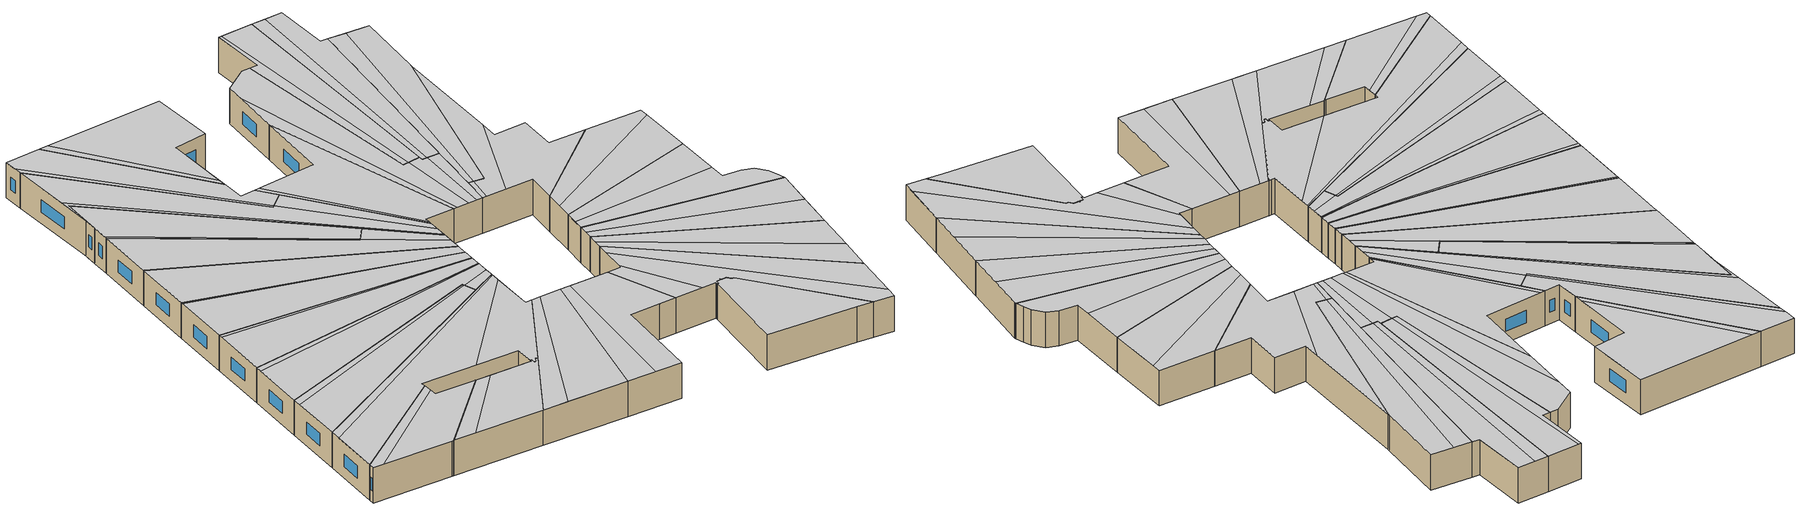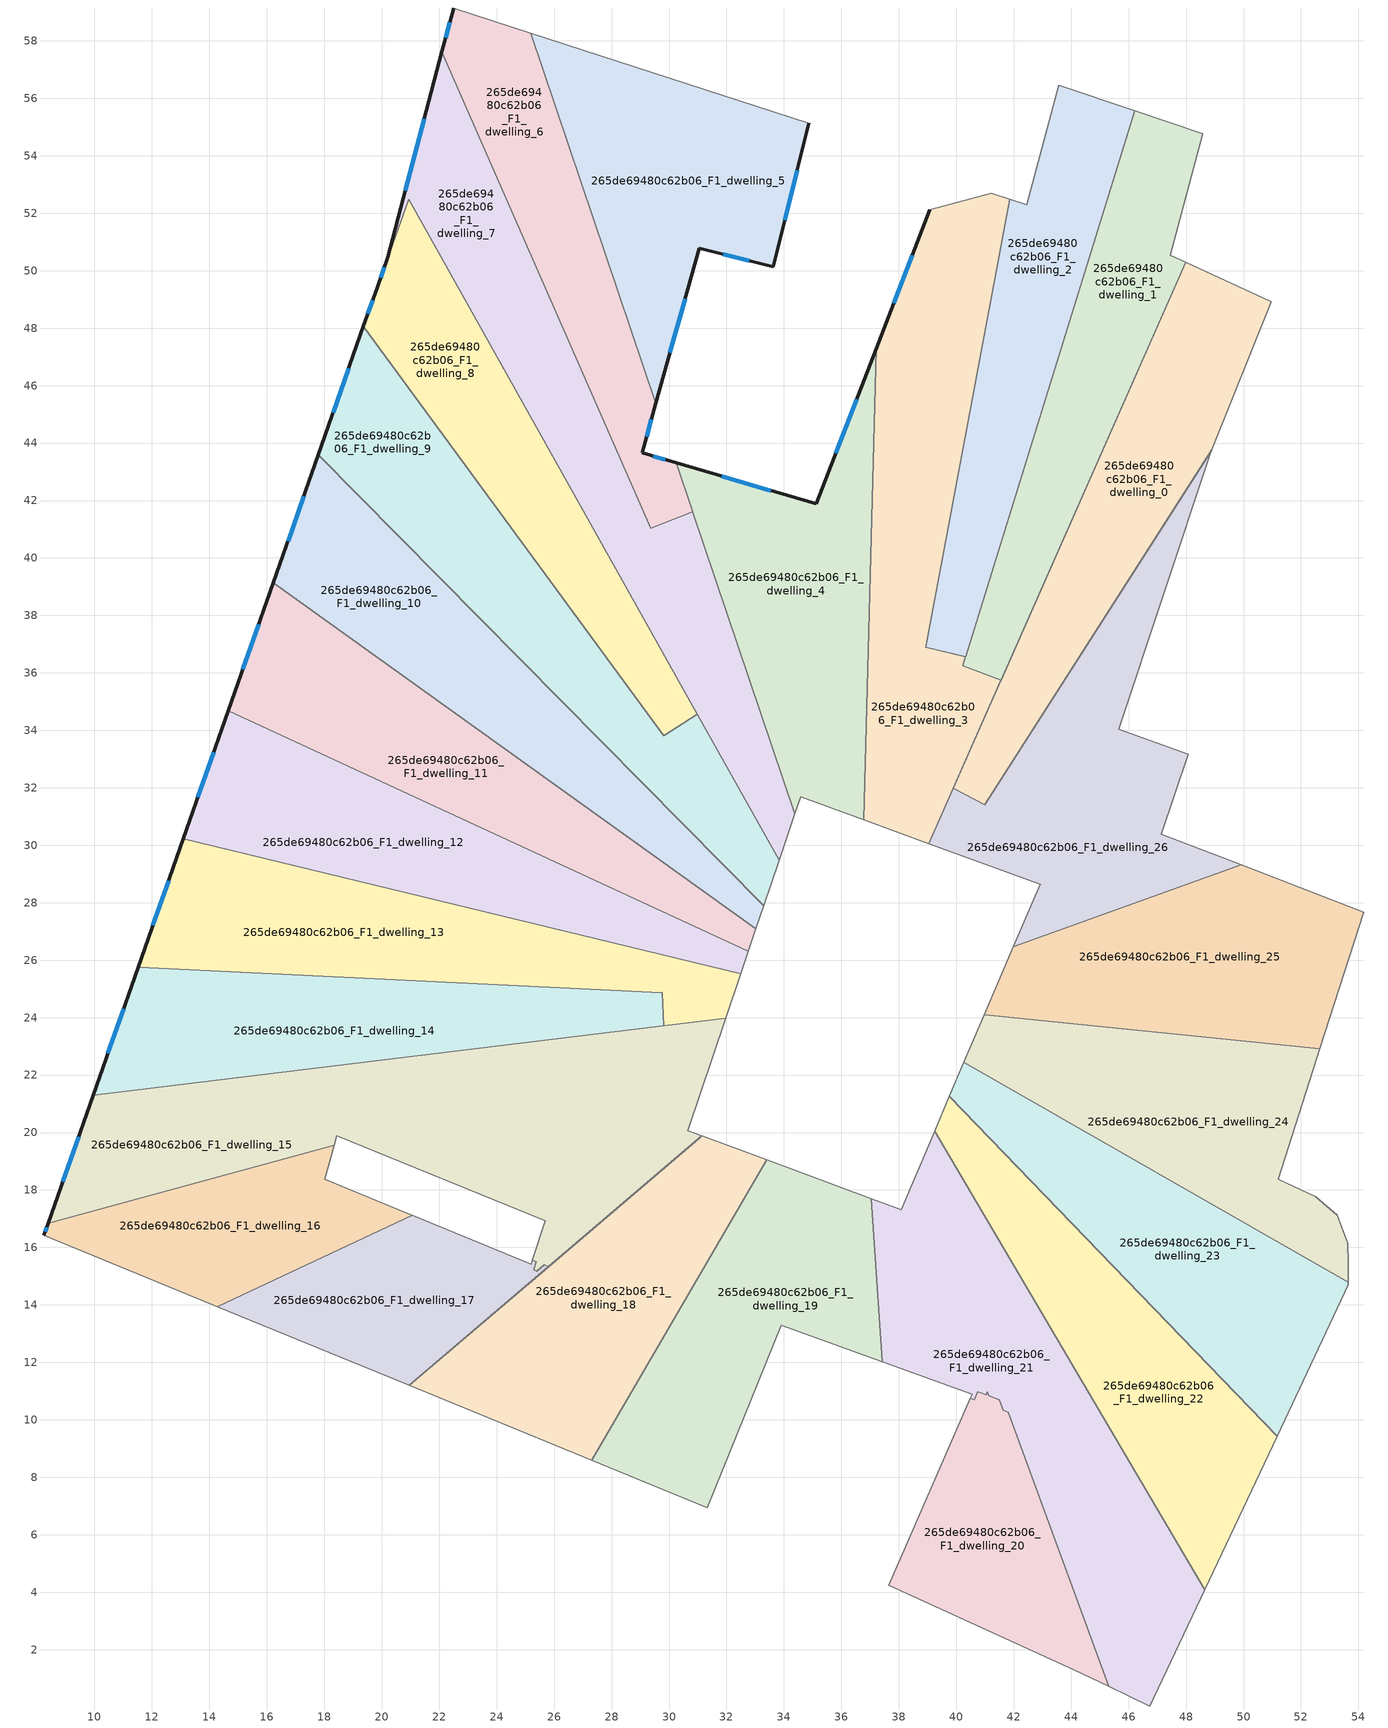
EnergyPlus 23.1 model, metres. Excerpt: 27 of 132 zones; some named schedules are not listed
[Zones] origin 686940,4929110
265de69480c62b06_F1_dwelling_0
 floor to 265de69480c62b06_F0_dwelling_0 (EU_floor_Construction): 50.97,48.92 48.89,43.76 40.99,31.41 39.9,31.99 47.99,50.3 z3
 wall adiabatic (EU_wall_Construction): 40.99,31.41 48.89,43.76 50.97,48.92 47.99,50.3 39.9,31.99 40.99,31.41 z3:6
 ceiling to 265de69480c62b06_F2_dwelling_0 (EU_floor_Construction): 40.99,31.41 48.89,43.76 50.97,48.92 49.32,49.68 40.27,31.79 z6
 ceiling to 265de69480c62b06_F2_dwelling_1 (EU_floor_Construction): 40.27,31.79 49.32,49.68 47.99,50.3 39.9,31.99 z6
265de69480c62b06_F1_dwelling_1
 floor to 265de69480c62b06_F0_dwelling_1 (EU_floor_Construction): 48.58,54.77 47.45,50.55 47.99,50.3 41.56,35.75 40.23,36.25 46.21,55.57 z3
 wall adiabatic (EU_wall_Construction): 41.56,35.75 47.99,50.3 47.45,50.55 48.58,54.77 46.21,55.57 z3:6
 wall to 265de69480c62b06_F1_dwelling_3 (EU_wall_Construction): 40.32,36.55 40.23,36.25 41.56,35.75 z3:6
 wall to 265de69480c62b06_F1_dwelling_2 (EU_wall_Construction): 46.21,55.57 40.32,36.55 z3:6
 ceiling to 265de69480c62b06_F2_dwelling_1 (EU_floor_Construction): 41.56,35.75 47.99,50.3 47.45,50.55 48.58,54.77 47.27,55.21 40.62,36.1 z6
 ceiling to 265de69480c62b06_F2_dwelling_2 (EU_floor_Construction): 40.62,36.1 47.27,55.21 46.21,55.57 40.23,36.25 z6
265de69480c62b06_F1_dwelling_10
 floor to 265de69480c62b06_F0_dwelling_10 (EU_floor_Construction): 17.8,43.6 33.3,27.89 33.03,27.1 16.23,39.14 z3
 wall outside (EU_wall_Construction): 17.8,43.6 16.23,39.14 z3:6
 wall adiabatic (EU_wall_Construction): 33.03,27.1 33.3,27.89 z3:6
 wall to 265de69480c62b06_F1_dwelling_11 (EU_wall_Construction): 16.23,39.14 33.03,27.1 z3:6
 wall to 265de69480c62b06_F1_dwelling_9 (EU_wall_Construction): 33.3,27.89 17.8,43.6 z3:6
 window (EU_Window_Construction): 17.29,42.15 16.74,40.59 z3.98:5.02
 ceiling to 265de69480c62b06_F2_dwelling_10 (EU_floor_Construction): 33.03,27.1 33.3,27.89 17.8,43.6 16.23,39.14 z6
265de69480c62b06_F1_dwelling_11
 floor to 265de69480c62b06_F0_dwelling_11 (EU_floor_Construction): 33.03,27.1 32.76,26.31 14.66,34.68 16.23,39.14 z3
 wall outside (EU_wall_Construction): 16.23,39.14 14.66,34.68 z3:6
 wall adiabatic (EU_wall_Construction): 32.76,26.31 33.03,27.1 z3:6
 wall to 265de69480c62b06_F1_dwelling_12 (EU_wall_Construction): 14.66,34.68 32.76,26.31 z3:6
 window (EU_Window_Construction): 15.72,37.69 15.17,36.13 z3.98:5.02
 ceiling to 265de69480c62b06_F2_dwelling_11 (EU_floor_Construction): 32.76,26.31 33.02,27.08 16.18,39.01 14.66,34.68 z6
 ceiling to 265de69480c62b06_F2_dwelling_10 (EU_floor_Construction): 33.02,27.08 33.03,27.1 16.23,39.14 16.18,39.01 z6
265de69480c62b06_F1_dwelling_12
 floor to 265de69480c62b06_F0_dwelling_12 (EU_floor_Construction): 32.76,26.31 32.5,25.53 13.09,30.22 14.66,34.68 z3
 wall outside (EU_wall_Construction): 14.66,34.68 13.09,30.22 z3:6
 wall adiabatic (EU_wall_Construction): 32.5,25.53 32.76,26.31 z3:6
 wall to 265de69480c62b06_F1_dwelling_13 (EU_wall_Construction): 13.09,30.22 32.5,25.53 z3:6
 window (EU_Window_Construction): 14.15,33.23 13.6,31.67 z3.98:5.02
 ceiling to 265de69480c62b06_F2_dwelling_12 (EU_floor_Construction): 32.5,25.53 32.74,26.26 14.55,34.38 13.09,30.22 z6
 ceiling to 265de69480c62b06_F2_dwelling_11 (EU_floor_Construction): 32.74,26.26 32.76,26.31 14.66,34.68 14.55,34.38 z6
265de69480c62b06_F1_dwelling_13
 floor to 265de69480c62b06_F0_dwelling_13 (EU_floor_Construction): 32.5,25.53 31.97,23.97 29.81,23.71 29.77,24.87 11.53,25.76 13.09,30.22 z3
 wall outside (EU_wall_Construction): 13.09,30.22 11.53,25.76 z3:6
 wall to 265de69480c62b06_F1_dwelling_14 (EU_wall_Construction): 11.53,25.76 29.77,24.87 29.81,23.71 z3:6
 wall adiabatic (EU_wall_Construction): 31.97,23.97 32.5,25.53 z3:6
 wall to 265de69480c62b06_F1_dwelling_15 (EU_wall_Construction): 29.82,23.71 31.97,23.97 z3:6
 window (EU_Window_Construction): 12.58,28.77 12.03,27.21 z3.98:5.02
 ceiling to 265de69480c62b06_F2_dwelling_13 (EU_floor_Construction): 32.2,24.64 32.47,25.45 12.93,29.75 11.53,25.76 29.77,24.87 29.78,24.69 z6
 ceiling to 265de69480c62b06_F2_dwelling_12 (EU_floor_Construction): 32.47,25.45 32.5,25.53 13.09,30.22 12.93,29.75 z6
 ceiling to 265de69480c62b06_F2_dwelling_14 (EU_floor_Construction): 31.97,23.97 32.2,24.64 29.78,24.69 29.81,23.71 z6
265de69480c62b06_F1_dwelling_14
 floor to 265de69480c62b06_F0_dwelling_14 (EU_floor_Construction): 29.77,24.87 29.81,23.71 9.96,21.3 11.53,25.76 z3
 wall outside (EU_wall_Construction): 11.53,25.76 9.96,21.3 z3:6
 wall to 265de69480c62b06_F1_dwelling_15 (EU_wall_Construction): 9.96,21.3 29.81,23.71 z3:6
 window (EU_Window_Construction): 11.02,24.31 10.47,22.75 z3.98:5.02
 ceiling adiabatic (EU_roof_Construction): 29.81,23.71 29.78,24.69 11.3,25.12 9.96,21.3 z6
 ceiling to 265de69480c62b06_F2_dwelling_13 (EU_floor_Construction): 29.78,24.69 29.77,24.87 11.53,25.76 11.3,25.12 z6
265de69480c62b06_F1_dwelling_15
 floor to 265de69480c62b06_F0_dwelling_15 (EU_floor_Construction): 31.97,23.97 30.65,20.07 30.94,19.96 31.07,19.91 31.15,19.88 31.03,19.79 25.81,15.33 25.65,15.39 25.39,15.17 25.29,15.22 25.38,15.5 25.25,15.56 25.7,16.93 18.44,19.89 18.35,19.56 8.39,16.84 9.96,21.3 z3
 wall outside (EU_wall_Construction): 9.96,21.3 8.39,16.84 z3:6
 wall adiabatic (EU_wall_Construction): 18.35,19.56 18.44,19.89 25.7,16.93 25.25,15.56 / 25.29,15.22 25.39,15.17 25.65,15.39 25.81,15.33 31.03,19.79 31.15,19.88 31.07,19.91 30.94,19.96 30.65,20.07 31.97,23.97 z3:6
 wall to 265de69480c62b06_F1_dwelling_16 (EU_wall_Construction): 8.39,16.84 18.35,19.56 z3:6
 wall to 265de69480c62b06_F1_dwelling_17 (EU_wall_Construction): 25.25,15.56 25.38,15.5 25.29,15.22 z3:6
 window (EU_Window_Construction): 9.45,19.85 8.9,18.29 z3.98:5.02
 ceiling to 265de69480c62b06_F2_dwelling_15 (EU_floor_Construction): 31.73,23.25 31.92,23.83 9.67,20.49 8.39,16.84 18.35,19.56 18.44,19.89 22.51,18.23 z6
 ceiling to 265de69480c62b06_F2_dwelling_17 (EU_floor_Construction): 31.03,19.79 31.15,19.88 31.07,19.91 30.94,19.96 30.65,20.07 31.73,23.25 22.51,18.23 25.7,16.93 25.25,15.56 25.38,15.5 25.29,15.22 25.39,15.17 25.65,15.39 25.81,15.33 z6
 ceiling to 265de69480c62b06_F2_dwelling_14 (EU_floor_Construction): 31.92,23.83 31.97,23.97 9.96,21.3 9.67,20.49 z6
265de69480c62b06_F1_dwelling_16
 floor to 265de69480c62b06_F0_dwelling_16 (EU_floor_Construction): 20.93,17.17 21.06,17.12 14.28,13.94 14.15,13.99 8.24,16.42 8.39,16.84 18.35,19.56 18.01,18.38 z3
 wall outside (EU_wall_Construction): 8.39,16.84 8.24,16.42 z3:6
 wall adiabatic (EU_wall_Construction): 8.24,16.42 14.15,13.99 14.28,13.94 / 21.06,17.12 20.93,17.17 18.01,18.38 18.35,19.56 z3:6
 wall to 265de69480c62b06_F1_dwelling_17 (EU_wall_Construction): 14.28,13.94 21.06,17.12 z3:6
 window (EU_Window_Construction): 8.34,16.7 8.29,16.55 z3.98:5.02
 ceiling to 265de69480c62b06_F2_dwelling_16 (EU_floor_Construction): 21.05,17.12 20.98,17.15 20.93,17.17 18.01,18.38 18.16,18.89 9.03,16.09 14.15,13.99 14.28,13.94 z6
 ceiling to 265de69480c62b06_F2_dwelling_15 (EU_floor_Construction): 18.16,18.89 18.35,19.56 8.39,16.84 8.24,16.42 9.03,16.09 z6
265de69480c62b06_F1_dwelling_17
 floor to 265de69480c62b06_F0_dwelling_17 (EU_floor_Construction): 25.25,15.56 25.38,15.5 25.29,15.22 25.39,15.17 25.65,15.39 25.81,15.33 20.96,11.2 14.28,13.94 21.06,17.12 25.2,15.42 z3
 wall adiabatic (EU_wall_Construction): 14.28,13.94 20.96,11.2 25.81,15.33 25.65,15.39 25.39,15.17 25.29,15.22 / 25.25,15.56 25.2,15.42 21.06,17.12 z3:6
 ceiling to 265de69480c62b06_F2_dwelling_17 (EU_floor_Construction): 25.39,15.17 25.29,15.22 25.38,15.5 25.25,15.56 25.2,15.42 22.15,16.67 15.91,13.27 20.96,11.2 25.81,15.33 25.65,15.39 z6
 ceiling to 265de69480c62b06_F2_dwelling_16 (EU_floor_Construction): 22.15,16.67 21.05,17.12 14.28,13.94 15.91,13.27 z6
265de69480c62b06_F1_dwelling_18
 floor to 265de69480c62b06_F0_dwelling_18 (EU_floor_Construction): 33.4,19.05 27.3,8.59 20.96,11.2 31.15,19.88 z3
 wall adiabatic (EU_wall_Construction): 33.4,19.05 31.15,19.88 20.96,11.2 27.3,8.59 z3:6
 wall to 265de69480c62b06_F1_dwelling_19 (EU_wall_Construction): 27.3,8.59 33.4,19.05 z3:6
 ceiling to 265de69480c62b06_F2_dwelling_18 (EU_floor_Construction): 27.3,8.59 33.4,19.05 31.82,19.63 22.85,10.42 z6
 ceiling to 265de69480c62b06_F2_dwelling_17 (EU_floor_Construction): 22.85,10.42 31.82,19.63 31.15,19.88 31.03,19.79 20.96,11.2 z6
265de69480c62b06_F1_dwelling_19
 floor to 265de69480c62b06_F0_dwelling_19 (EU_floor_Construction): 37.05,17.7 37.42,12.02 36.17,12.47 33.9,13.3 31.34,6.94 27.3,8.59 33.4,19.05 z3
 wall adiabatic (EU_wall_Construction): 27.3,8.59 31.34,6.94 33.9,13.3 36.17,12.47 37.42,12.02 / 37.05,17.7 33.4,19.05 z3:6
 wall to 265de69480c62b06_F1_dwelling_21 (EU_wall_Construction): 37.42,12.02 37.05,17.7 z3:6
 ceiling to 265de69480c62b06_F2_dwelling_19 (EU_floor_Construction): 37.42,12.02 37.05,17.7 34.14,18.77 29.43,7.72 31.34,6.94 33.9,13.3 36.17,12.47 z6
 ceiling to 265de69480c62b06_F2_dwelling_18 (EU_floor_Construction): 29.43,7.72 34.14,18.77 33.4,19.05 27.3,8.59 z6
265de69480c62b06_F1_dwelling_2
 floor to 265de69480c62b06_F0_dwelling_2 (EU_floor_Construction): 46.21,55.57 40.32,36.55 38.93,36.9 41.87,52.49 42.45,52.3 43.57,56.46 z3
 wall adiabatic (EU_wall_Construction): 38.93,36.9 40.32,36.55 / 46.21,55.57 43.57,56.46 42.45,52.3 41.87,52.49 z3:6
 wall to 265de69480c62b06_F1_dwelling_3 (EU_wall_Construction): 41.87,52.49 38.93,36.9 z3:6
 ceiling to 265de69480c62b06_F2_dwelling_2 (EU_floor_Construction): 40.32,36.55 46.21,55.57 43.8,56.38 39.37,36.79 z6
 ceiling to 265de69480c62b06_F2_dwelling_3 (EU_floor_Construction): 39.37,36.79 43.8,56.38 43.57,56.46 42.45,52.3 41.87,52.49 38.93,36.9 z6
265de69480c62b06_F1_dwelling_20
 floor to 265de69480c62b06_F0_dwelling_20 (EU_floor_Construction): 41.82,10.27 45.31,0.72 44.09,1.3 37.65,4.25 40.49,10.75 40.63,10.7 40.75,10.97 41.04,10.87 41.08,10.98 41.13,10.84 41.5,10.71 41.63,10.34 z3
 wall to 265de69480c62b06_F1_dwelling_21 (EU_wall_Construction): 45.31,0.72 41.82,10.27 41.63,10.34 41.5,10.71 41.13,10.84 41.08,10.98 41.04,10.87 40.75,10.97 40.63,10.7 40.49,10.75 z3:6
 wall adiabatic (EU_wall_Construction): 40.49,10.75 37.65,4.25 44.09,1.3 45.31,0.72 z3:6
 ceiling to 265de69480c62b06_F2_dwelling_20 (EU_floor_Construction): 45.31,0.72 41.82,10.27 41.63,10.34 41.5,10.71 41.13,10.84 41.08,10.98 41.04,10.87 40.75,10.97 40.63,10.7 40.49,10.75 37.65,4.25 44.09,1.3 z6
265de69480c62b06_F1_dwelling_21
 floor to 265de69480c62b06_F0_dwelling_21 (EU_floor_Construction): 39.25,20.05 48.65,4.09 46.74,0.04 45.31,0.72 41.82,10.27 41.63,10.34 41.5,10.71 41.13,10.84 41.08,10.98 41.04,10.87 40.75,10.97 40.63,10.7 40.49,10.75 40.55,10.89 37.42,12.02 37.05,17.7 38.08,17.32 z3
 wall adiabatic (EU_wall_Construction): 37.42,12.02 40.55,10.89 40.49,10.75 / 39.25,20.05 38.08,17.32 37.05,17.7 / 45.31,0.72 46.74,0.04 48.65,4.09 z3:6
 wall to 265de69480c62b06_F1_dwelling_22 (EU_wall_Construction): 48.65,4.09 39.25,20.05 z3:6
 ceiling to 265de69480c62b06_F2_dwelling_21 (EU_floor_Construction): 47.12,0.84 48.65,4.09 39.25,20.05 38.88,19.2 z6
 ceiling to 265de69480c62b06_F2_dwelling_19 (EU_floor_Construction): 39.52,11.26 38.15,17.48 38.08,17.32 37.05,17.7 37.42,12.02 z6
 ceiling to 265de69480c62b06_F2_dwelling_20 (EU_floor_Construction): 46.74,0.04 47.12,0.84 38.88,19.2 38.15,17.48 39.52,11.26 40.55,10.89 40.49,10.75 40.63,10.7 40.75,10.97 41.04,10.87 41.08,10.98 41.13,10.84 41.5,10.71 41.63,10.34 41.82,10.27 45.31,0.72 z6
265de69480c62b06_F1_dwelling_22
 floor to 265de69480c62b06_F0_dwelling_22 (EU_floor_Construction): 39.76,21.26 51.17,9.43 48.65,4.09 39.25,20.05 z3
 wall adiabatic (EU_wall_Construction): 39.76,21.26 39.25,20.05 / 48.65,4.09 51.17,9.43 z3:6
 wall to 265de69480c62b06_F1_dwelling_23 (EU_wall_Construction): 51.17,9.43 39.76,21.26 z3:6
 ceiling to 265de69480c62b06_F2_dwelling_22 (EU_floor_Construction): 49.79,6.51 51.17,9.43 39.76,21.26 39.48,20.6 z6
 ceiling to 265de69480c62b06_F2_dwelling_21 (EU_floor_Construction): 48.65,4.09 49.79,6.51 39.48,20.6 39.25,20.05 z6
265de69480c62b06_F1_dwelling_23
 floor to 265de69480c62b06_F0_dwelling_23 (EU_floor_Construction): 53.65,14.79 53.65,14.71 51.17,9.43 39.76,21.26 40.27,22.44 z3
 wall adiabatic (EU_wall_Construction): 40.27,22.44 39.76,21.26 / 51.17,9.43 53.65,14.71 53.65,14.79 z3:6
 wall to 265de69480c62b06_F1_dwelling_24 (EU_wall_Construction): 53.65,14.79 40.27,22.44 z3:6
 ceiling to 265de69480c62b06_F2_dwelling_22 (EU_floor_Construction): 51.17,9.43 52.4,12.05 40.01,21.84 39.76,21.26 z6
 ceiling to 265de69480c62b06_F2_dwelling_23 (EU_floor_Construction): 52.4,12.05 53.65,14.71 53.65,14.79 40.27,22.44 40.01,21.84 z6
265de69480c62b06_F1_dwelling_24
 floor to 265de69480c62b06_F0_dwelling_24 (EU_floor_Construction): 52.66,22.91 51.21,18.38 52.52,17.76 53.27,17.12 53.63,16.15 53.64,15.49 53.65,14.79 40.27,22.44 40.98,24.09 z3
 wall adiabatic (EU_wall_Construction): 53.65,14.79 53.64,15.49 53.63,16.15 53.27,17.12 52.52,17.76 51.21,18.38 52.66,22.91 / 40.98,24.09 40.27,22.44 z3:6
 wall to 265de69480c62b06_F1_dwelling_25 (EU_wall_Construction): 52.66,22.91 40.98,24.09 z3:6
 ceiling to 265de69480c62b06_F2_dwelling_24 (EU_floor_Construction): 51.58,19.54 52.66,22.91 40.98,24.09 40.59,23.2 z6
 ceiling to 265de69480c62b06_F2_dwelling_23 (EU_floor_Construction): 53.65,14.79 53.64,15.49 53.63,16.15 53.27,17.12 52.52,17.76 51.21,18.38 51.58,19.54 40.59,23.2 40.27,22.44 z6
265de69480c62b06_F1_dwelling_25
 floor to 265de69480c62b06_F0_dwelling_25 (EU_floor_Construction): 54.18,27.68 52.66,22.91 40.98,24.09 41.99,26.47 49.92,29.32 z3
 wall adiabatic (EU_wall_Construction): 41.99,26.47 40.98,24.09 / 52.66,22.91 54.18,27.68 49.92,29.32 z3:6
 wall to 265de69480c62b06_F1_dwelling_26 (EU_wall_Construction): 49.92,29.32 41.99,26.47 z3:6
 ceiling to 265de69480c62b06_F2_dwelling_25 (EU_floor_Construction): 53.96,27 54.18,27.68 49.92,29.31 41.99,26.47 41.46,25.23 z6
 ceiling to 265de69480c62b06_F2_dwelling_24 (EU_floor_Construction): 52.66,22.91 53.96,27 41.46,25.23 40.98,24.09 z6
265de69480c62b06_F1_dwelling_26
 floor to 265de69480c62b06_F0_dwelling_26 (EU_floor_Construction): 48.89,43.76 48.82,43.58 45.66,34.05 48.07,33.18 47.13,30.39 49.92,29.32 41.99,26.47 42.92,28.65 39.04,30.06 39.9,31.99 40.99,31.41 z3
 wall adiabatic (EU_wall_Construction): 49.92,29.32 47.13,30.39 48.07,33.18 45.66,34.05 48.82,43.58 48.89,43.76 40.99,31.41 39.9,31.99 39.04,30.06 42.92,28.65 41.99,26.47 z3:6
 ceiling to 265de69480c62b06_F2_dwelling_25 (EU_floor_Construction): 49.92,29.31 47.13,30.39 48.07,33.18 45.66,34.05 46.09,35.33 40.87,29.39 42.92,28.65 41.99,26.47 z6
 ceiling to 265de69480c62b06_F2_dwelling_0 (EU_floor_Construction): 46.09,35.33 48.82,43.58 48.89,43.76 40.99,31.41 40.27,31.79 39.34,29.95 40.87,29.39 z6
 ceiling to 265de69480c62b06_F2_dwelling_1 (EU_floor_Construction): 39.34,29.95 40.27,31.79 39.9,31.99 39.04,30.06 z6
265de69480c62b06_F1_dwelling_3
 floor to 265de69480c62b06_F0_dwelling_3 (EU_floor_Construction): 41.87,52.49 38.93,36.9 40.32,36.55 40.23,36.25 41.56,35.75 39.04,30.06 36.77,30.89 37.21,47.29 39.07,52.12 41.22,52.7 z3
 wall outside (EU_wall_Construction): 39.07,52.12 37.21,47.29 z3:6
 wall adiabatic (EU_wall_Construction): 36.77,30.89 39.04,30.06 41.56,35.74 / 41.87,52.49 41.22,52.7 39.07,52.12 / 40.32,36.55 38.93,36.9 z3:6
 wall to 265de69480c62b06_F1_dwelling_4 (EU_wall_Construction): 37.21,47.29 36.77,30.89 z3:6
 window (EU_Window_Construction): 38.47,50.55 37.82,48.86 z3.98:5.02
 ceiling to 265de69480c62b06_F2_dwelling_3 (EU_floor_Construction): 37.94,30.46 39.37,36.79 38.93,36.9 41.87,52.49 41.22,52.7 39.07,52.12 38.55,50.77 37.07,30.78 z6
 ceiling to 265de69480c62b06_F2_dwelling_4 (EU_floor_Construction): 37.07,30.78 38.55,50.77 37.21,47.29 36.77,30.89 z6
 ceiling to 265de69480c62b06_F2_dwelling_2 (EU_floor_Construction): 38.58,30.23 40.62,36.1 40.23,36.25 40.32,36.55 39.37,36.79 37.94,30.46 z6
 ceiling to 265de69480c62b06_F2_dwelling_1 (EU_floor_Construction): 39.04,30.06 41.56,35.74 40.62,36.1 38.58,30.23 z6
265de69480c62b06_F1_dwelling_4
 floor to 265de69480c62b06_F0_dwelling_4 (EU_floor_Construction): 37.21,47.29 36.77,30.89 34.58,31.69 34.38,31.1 30.25,43.31 35.13,41.89 z3
 wall outside (EU_wall_Construction): 37.21,47.29 35.13,41.89 30.25,43.31 z3:6
 wall adiabatic (EU_wall_Construction): 34.38,31.1 34.58,31.69 36.77,30.89 z3:6
 wall to 265de69480c62b06_F1_dwelling_7 (EU_wall_Construction): 30.83,41.6 34.38,31.1 z3:6
 wall to 265de69480c62b06_F1_dwelling_6 (EU_wall_Construction): 30.25,43.31 30.83,41.61 z3:6
 window (EU_Window_Construction): 33.54,42.35 31.84,42.85 / 36.53,45.53 35.81,43.64 z3.98:5.02
 ceiling to 265de69480c62b06_F2_dwelling_4 (EU_floor_Construction): 36.77,30.89 37.21,47.29 35.13,41.89 30.63,43.2 34.44,31.28 34.58,31.69 z6
 ceiling to 265de69480c62b06_F2_dwelling_6 (EU_floor_Construction): 34.38,31.1 34.44,31.28 30.63,43.2 30.25,43.31 z6
265de69480c62b06_F1_dwelling_5
 floor to 265de69480c62b06_F0_dwelling_5 (EU_floor_Construction): 34.87,55.13 33.63,50.15 31.05,50.79 29.55,45.39 25.19,58.27 z3
 wall outside (EU_wall_Construction): 29.55,45.39 31.05,50.79 33.63,50.15 34.87,55.13 z3:6
 wall to 265de69480c62b06_F1_dwelling_6 (EU_wall_Construction): 25.19,58.27 29.55,45.39 z3:6
 wall adiabatic (EU_wall_Construction): 34.87,55.13 25.19,58.27 z3:6
 window (EU_Window_Construction): 34.03,51.77 34.47,53.51 / 31.89,50.58 32.79,50.35 / 30.03,47.15 30.56,49.03 z3.98:5.02
 ceiling to 265de69480c62b06_F2_dwelling_5 (EU_floor_Construction): 33.63,50.15 34.87,55.13 25.87,58.05 29.72,46.03 31.05,50.79 z6
 ceiling to 265de69480c62b06_F2_dwelling_6 (EU_floor_Construction): 29.55,45.39 29.72,46.03 25.87,58.05 25.19,58.27 z6
265de69480c62b06_F1_dwelling_6
 floor to 265de69480c62b06_F0_dwelling_6 (EU_floor_Construction): 25.19,58.27 29.55,45.39 29.06,43.66 30.25,43.31 30.83,41.61 29.36,41.04 22.1,57.62 22.5,59.15 z3
 wall outside (EU_wall_Construction): 30.25,43.31 29.06,43.66 29.55,45.39 / 22.5,59.15 22.1,57.62 z3:6
 wall to 265de69480c62b06_F1_dwelling_7 (EU_wall_Construction): 22.1,57.62 29.36,41.04 30.83,41.61 z3:6
 wall adiabatic (EU_wall_Construction): 25.19,58.27 22.5,59.15 z3:6
 window (EU_Window_Construction): 29.22,44.22 29.39,44.83 / 29.86,43.42 29.45,43.54 / 22.37,58.65 22.23,58.11 z3.98:5.02
 ceiling to 265de69480c62b06_F2_dwelling_6 (EU_floor_Construction): 30.83,41.61 30.25,43.31 29.06,43.66 29.55,45.39 25.19,58.27 22.5,59.15 22.26,58.23 29.55,41.11 z6
 ceiling to 265de69480c62b06_F2_dwelling_7 (EU_floor_Construction): 29.55,41.11 22.26,58.23 22.1,57.62 29.36,41.04 z6
265de69480c62b06_F1_dwelling_7
 floor to 265de69480c62b06_F0_dwelling_7 (EU_floor_Construction): 22.1,57.62 29.36,41.04 30.83,41.61 34.38,31.1 33.83,29.48 20.93,52.5 19.84,49.4 20.21,50.47 z3
 wall outside (EU_wall_Construction): 22.1,57.62 20.21,50.47 19.84,49.41 z3:6
 wall adiabatic (EU_wall_Construction): 33.83,29.48 34.38,31.1 z3:6
 wall to 265de69480c62b06_F1_dwelling_8 (EU_wall_Construction): 19.84,49.41 20.93,52.5 30.99,34.56 z3:6
 wall to 265de69480c62b06_F1_dwelling_9 (EU_wall_Construction): 30.99,34.55 33.83,29.48 z3:6
 window (EU_Window_Construction): 20.09,50.12 19.96,49.75 / 21.48,55.29 20.82,52.79 z3.98:5.02
 ceiling to 265de69480c62b06_F2_dwelling_7 (EU_floor_Construction): 33.86,29.54 34.13,30.35 29.55,41.11 29.36,41.04 22.1,57.62 20.92,53.14 z6
 ceiling to 265de69480c62b06_F2_dwelling_8 (EU_floor_Construction): 33.83,29.48 33.86,29.54 20.92,53.14 20.21,50.47 19.84,49.41 20.93,52.5 z6
 ceiling to 265de69480c62b06_F2_dwelling_6 (EU_floor_Construction): 34.13,30.35 34.38,31.1 30.83,41.6 29.55,41.11 z6
265de69480c62b06_F1_dwelling_8
 floor to 265de69480c62b06_F0_dwelling_8 (EU_floor_Construction): 20.93,52.5 30.98,34.56 29.81,33.8 19.36,48.06 19.84,49.41 z3
 wall outside (EU_wall_Construction): 19.84,49.41,6 19.84,49.4,3 19.36,48.06,3 19.36,48.06,6
 wall to 265de69480c62b06_F1_dwelling_9 (EU_wall_Construction): 19.36,48.06 29.81,33.8 30.98,34.56 z3:6
 window (EU_Window_Construction): 19.69,48.97 19.52,48.5 z3.98:5.02
 ceiling to 265de69480c62b06_F2_dwelling_8 (EU_floor_Construction): 30.98,34.56 20.93,52.5 19.84,49.41 19.44,48.27 29.87,33.84 z6
 ceiling to 265de69480c62b06_F2_dwelling_9 (EU_floor_Construction): 29.87,33.84 19.44,48.27 19.42,48.22 19.36,48.06 29.81,33.8 z6
265de69480c62b06_F1_dwelling_9
 floor to 265de69480c62b06_F0_dwelling_9 (EU_floor_Construction): 30.98,34.56 33.83,29.48 33.3,27.89 17.8,43.6 19.36,48.06 29.81,33.8 z3
 wall outside (EU_wall_Construction): 19.36,48.06 17.8,43.6 z3:6
 wall adiabatic (EU_wall_Construction): 33.3,27.89 33.83,29.48 z3:6
 window (EU_Window_Construction): 18.85,46.61 18.31,45.05 z3.98:5.02
 ceiling to 265de69480c62b06_F2_dwelling_9 (EU_floor_Construction): 33.3,27.9 33.58,28.72 29.87,33.84 29.81,33.8 19.36,48.06 17.81,43.64 z6
 ceiling to 265de69480c62b06_F2_dwelling_8 (EU_floor_Construction): 33.58,28.72 33.83,29.48 30.99,34.55 29.87,33.84 z6
 ceiling to 265de69480c62b06_F2_dwelling_10 (EU_floor_Construction): 33.3,27.89 17.81,43.64 17.8,43.6 z6
[Building]
EU S2 Campaign: North Axis=0; Terrain=City; Solar Distribution=FullExterior
[Site:Location]
Bologna: Latitude=44.5; Longitude=11.25; Time Zone=1; Elevation=37
[SizingPeriod:WeatherFileDays]
AnnualSizingPeriod: Begin Month=1; Begin Day of Month=1; End Month=12; End Day of Month=31; Day of Week for Start Day=Monday; Use Weather File Daylight Saving Period=No; Use Weather File Rain and Snow Indicators=No
[MATERIAL]
EU_InternalMass_Material: Roughness=MediumRough; Thickness=0.1; Conductivity=1; Density=1800; Specific Heat=900; Thermal Absorptance=0.9; Solar Absorptance=0.7; Visible Absorptance=0.7
[MATERIAL:NOMASS] Roughness=MediumRough; Thermal Absorptance=0.9; Solar Absorptance=0.7; Visible Absorptance=0.7
Name | Thermal Resistance
EU_wall_NoMass | 0.905828
EU_roof_NoMass | 0.37593
EU_floor_NoMass | 0.67114
[WINDOWMATERIAL:SIMPLEGLAZINGSYSTEM]
EU_Window_SimpleGlazing: UFactor=4.52486; Solar Heat Gain Coefficient=0.85; Visible Transmittance=0.85
[CONSTRUCTION]
EU_wall_Construction: EU_wall_NoMass
EU_roof_Construction: EU_roof_NoMass
EU_floor_Construction: EU_floor_NoMass
EU_Window_Construction: EU_Window_SimpleGlazing
EU_InternalMass_Construction: EU_InternalMass_Material
[ZONE] Type=1; Multiplier=1; Ceiling Height=autocalculate; Floor Area=autocalculate; Part of Total Floor Area=Yes
Name | Volume
265de69480c62b06_F1_dwelling_0 | 158.457
265de69480c62b06_F1_dwelling_1 | 145.649
265de69480c62b06_F1_dwelling_10 | 165.393
265de69480c62b06_F1_dwelling_11 | 165.356
265de69480c62b06_F1_dwelling_12 | 165.414
265de69480c62b06_F1_dwelling_13 | 172.078
265de69480c62b06_F1_dwelling_14 | 158.702
265de69480c62b06_F1_dwelling_15 | 291.576
265de69480c62b06_F1_dwelling_16 | 103.334
265de69480c62b06_F1_dwelling_17 | 101.27
265de69480c62b06_F1_dwelling_18; 265de69480c62b06_F1_dwelling_23 | 165.396
265de69480c62b06_F1_dwelling_19 | 165.083
265de69480c62b06_F1_dwelling_2 | 144.628
265de69480c62b06_F1_dwelling_20 | 106.91
265de69480c62b06_F1_dwelling_21 | 224.174
265de69480c62b06_F1_dwelling_22 | 165.385
265de69480c62b06_F1_dwelling_24 | 165.383
265de69480c62b06_F1_dwelling_25 | 165.397
265de69480c62b06_F1_dwelling_26 | 172.175
265de69480c62b06_F1_dwelling_3 | 205.876
265de69480c62b06_F1_dwelling_4 | 164.96
265de69480c62b06_F1_dwelling_5 | 165.831
265de69480c62b06_F1_dwelling_6 | 128.659
265de69480c62b06_F1_dwelling_7 | 202.74
265de69480c62b06_F1_dwelling_8 | 145.961
265de69480c62b06_F1_dwelling_9 | 184.137
[INTERNALMASS] Construction=EU_InternalMass_Construction
Name | Zone or ZoneList | Surface Area
265de69480c62b06_F1_dwelling_0_EU_InternalMass | 265de69480c62b06_F1_dwelling_0 | 52.8331
265de69480c62b06_F1_dwelling_1_EU_InternalMass | 265de69480c62b06_F1_dwelling_1 | 48.5498
265de69480c62b06_F1_dwelling_2_EU_InternalMass | 265de69480c62b06_F1_dwelling_2 | 48.2191
265de69480c62b06_F1_dwelling_3_EU_InternalMass | 265de69480c62b06_F1_dwelling_3 | 68.6258
265de69480c62b06_F1_dwelling_4_EU_InternalMass | 265de69480c62b06_F1_dwelling_4 | 54.988
265de69480c62b06_F1_dwelling_5_EU_InternalMass | 265de69480c62b06_F1_dwelling_5 | 55.2754
265de69480c62b06_F1_dwelling_6_EU_InternalMass | 265de69480c62b06_F1_dwelling_6 | 42.8865
265de69480c62b06_F1_dwelling_7_EU_InternalMass | 265de69480c62b06_F1_dwelling_7 | 67.5916
265de69480c62b06_F1_dwelling_8_EU_InternalMass | 265de69480c62b06_F1_dwelling_8 | 48.6576
265de69480c62b06_F1_dwelling_9_EU_InternalMass | 265de69480c62b06_F1_dwelling_9 | 61.3809
265de69480c62b06_F1_dwelling_10_EU_InternalMass | 265de69480c62b06_F1_dwelling_10 | 55.131
265de69480c62b06_F1_dwelling_11_EU_InternalMass | 265de69480c62b06_F1_dwelling_11 | 55.119
265de69480c62b06_F1_dwelling_12_EU_InternalMass | 265de69480c62b06_F1_dwelling_12 | 55.1377
265de69480c62b06_F1_dwelling_13_EU_InternalMass | 265de69480c62b06_F1_dwelling_13 | 57.3603
265de69480c62b06_F1_dwelling_14_EU_InternalMass | 265de69480c62b06_F1_dwelling_14 | 52.9003
265de69480c62b06_F1_dwelling_15_EU_InternalMass | 265de69480c62b06_F1_dwelling_15 | 97.1956
265de69480c62b06_F1_dwelling_16_EU_InternalMass | 265de69480c62b06_F1_dwelling_16 | 34.4498
265de69480c62b06_F1_dwelling_17_EU_InternalMass | 265de69480c62b06_F1_dwelling_17 | 33.7512
265de69480c62b06_F1_dwelling_18_EU_InternalMass | 265de69480c62b06_F1_dwelling_18 | 55.132
265de69480c62b06_F1_dwelling_19_EU_InternalMass | 265de69480c62b06_F1_dwelling_19 | 55.0277
265de69480c62b06_F1_dwelling_20_EU_InternalMass | 265de69480c62b06_F1_dwelling_20 | 35.6333
265de69480c62b06_F1_dwelling_21_EU_InternalMass | 265de69480c62b06_F1_dwelling_21 | 74.7249
265de69480c62b06_F1_dwelling_22_EU_InternalMass | 265de69480c62b06_F1_dwelling_22 | 55.1282
265de69480c62b06_F1_dwelling_23_EU_InternalMass | 265de69480c62b06_F1_dwelling_23 | 55.132
265de69480c62b06_F1_dwelling_24_EU_InternalMass | 265de69480c62b06_F1_dwelling_24 | 55.1278
265de69480c62b06_F1_dwelling_25_EU_InternalMass | 265de69480c62b06_F1_dwelling_25 | 55.1322
265de69480c62b06_F1_dwelling_26_EU_InternalMass | 265de69480c62b06_F1_dwelling_26 | 57.4208
[OTHEREQUIPMENT] Fuel Type=Electricity; Design Level Calculation Method=Watts/Area; Power per Zone Floor Area=1; Fraction Latent=0; Fraction Radiant=0; Fraction Lost=0; Carbon Dioxide Generation Rate=0; EndUse Subcategory=EU_Step8_InternalGains
Name | Zone or ZoneList or Space or SpaceList | Schedule
EU_Step8_InternalGain_265de69480c62b06_F1_dwelling_0_f000 | 265de69480c62b06_F1_dwelling_0 | EU_Step8_GainSchedule_265de69480c62b06_F1_dwelling_0_f000
EU_Step8_InternalGain_265de69480c62b06_F1_dwelling_1_f000 | 265de69480c62b06_F1_dwelling_1 | EU_Step8_GainSchedule_265de69480c62b06_F1_dwelling_1_f000
EU_Step8_InternalGain_265de69480c62b06_F1_dwelling_2_f000 | 265de69480c62b06_F1_dwelling_2 | EU_Step8_GainSchedule_265de69480c62b06_F1_dwelling_2_f000
EU_Step8_InternalGain_265de69480c62b06_F1_dwelling_3_f000 | 265de69480c62b06_F1_dwelling_3 | EU_Step8_GainSchedule_265de69480c62b06_F1_dwelling_3_f000
EU_Step8_InternalGain_265de69480c62b06_F1_dwelling_4_f000 | 265de69480c62b06_F1_dwelling_4 | EU_Step8_GainSchedule_265de69480c62b06_F1_dwelling_4_f000
EU_Step8_InternalGain_265de69480c62b06_F1_dwelling_5_f000 | 265de69480c62b06_F1_dwelling_5 | EU_Step8_GainSchedule_265de69480c62b06_F1_dwelling_5_f000
EU_Step8_InternalGain_265de69480c62b06_F1_dwelling_6_f000 | 265de69480c62b06_F1_dwelling_6 | EU_Step8_GainSchedule_265de69480c62b06_F1_dwelling_6_f000
EU_Step8_InternalGain_265de69480c62b06_F1_dwelling_7_f000 | 265de69480c62b06_F1_dwelling_7 | EU_Step8_GainSchedule_265de69480c62b06_F1_dwelling_7_f000
EU_Step8_InternalGain_265de69480c62b06_F1_dwelling_8_f000 | 265de69480c62b06_F1_dwelling_8 | EU_Step8_GainSchedule_265de69480c62b06_F1_dwelling_8_f000
EU_Step8_InternalGain_265de69480c62b06_F1_dwelling_9_f000 | 265de69480c62b06_F1_dwelling_9 | EU_Step8_GainSchedule_265de69480c62b06_F1_dwelling_9_f000
EU_Step8_InternalGain_265de69480c62b06_F1_dwelling_10_f000 | 265de69480c62b06_F1_dwelling_10 | EU_Step8_GainSchedule_265de69480c62b06_F1_dwelling_10_f000
EU_Step8_InternalGain_265de69480c62b06_F1_dwelling_11_f000 | 265de69480c62b06_F1_dwelling_11 | EU_Step8_GainSchedule_265de69480c62b06_F1_dwelling_11_f000
EU_Step8_InternalGain_265de69480c62b06_F1_dwelling_12_f000 | 265de69480c62b06_F1_dwelling_12 | EU_Step8_GainSchedule_265de69480c62b06_F1_dwelling_12_f000
EU_Step8_InternalGain_265de69480c62b06_F1_dwelling_13_f000 | 265de69480c62b06_F1_dwelling_13 | EU_Step8_GainSchedule_265de69480c62b06_F1_dwelling_13_f000
EU_Step8_InternalGain_265de69480c62b06_F1_dwelling_14_f000 | 265de69480c62b06_F1_dwelling_14 | EU_Step8_GainSchedule_265de69480c62b06_F1_dwelling_14_f000
EU_Step8_InternalGain_265de69480c62b06_F1_dwelling_15_f000 | 265de69480c62b06_F1_dwelling_15 | EU_Step8_GainSchedule_265de69480c62b06_F1_dwelling_15_f000
EU_Step8_InternalGain_265de69480c62b06_F1_dwelling_16_f000 | 265de69480c62b06_F1_dwelling_16 | EU_Step8_GainSchedule_265de69480c62b06_F1_dwelling_16_f000
EU_Step8_InternalGain_265de69480c62b06_F1_dwelling_17_f000 | 265de69480c62b06_F1_dwelling_17 | EU_Step8_GainSchedule_265de69480c62b06_F1_dwelling_17_f000
EU_Step8_InternalGain_265de69480c62b06_F1_dwelling_18_f000 | 265de69480c62b06_F1_dwelling_18 | EU_Step8_GainSchedule_265de69480c62b06_F1_dwelling_18_f000
EU_Step8_InternalGain_265de69480c62b06_F1_dwelling_19_f000 | 265de69480c62b06_F1_dwelling_19 | EU_Step8_GainSchedule_265de69480c62b06_F1_dwelling_19_f000
EU_Step8_InternalGain_265de69480c62b06_F1_dwelling_20_f000 | 265de69480c62b06_F1_dwelling_20 | EU_Step8_GainSchedule_265de69480c62b06_F1_dwelling_20_f000
EU_Step8_InternalGain_265de69480c62b06_F1_dwelling_21_f000 | 265de69480c62b06_F1_dwelling_21 | EU_Step8_GainSchedule_265de69480c62b06_F1_dwelling_21_f000
EU_Step8_InternalGain_265de69480c62b06_F1_dwelling_22_f000 | 265de69480c62b06_F1_dwelling_22 | EU_Step8_GainSchedule_265de69480c62b06_F1_dwelling_22_f000
EU_Step8_InternalGain_265de69480c62b06_F1_dwelling_23_f000 | 265de69480c62b06_F1_dwelling_23 | EU_Step8_GainSchedule_265de69480c62b06_F1_dwelling_23_f000
EU_Step8_InternalGain_265de69480c62b06_F1_dwelling_24_f000 | 265de69480c62b06_F1_dwelling_24 | EU_Step8_GainSchedule_265de69480c62b06_F1_dwelling_24_f000
EU_Step8_InternalGain_265de69480c62b06_F1_dwelling_25_f000 | 265de69480c62b06_F1_dwelling_25 | EU_Step8_GainSchedule_265de69480c62b06_F1_dwelling_25_f000
EU_Step8_InternalGain_265de69480c62b06_F1_dwelling_26_f000 | 265de69480c62b06_F1_dwelling_26 | EU_Step8_GainSchedule_265de69480c62b06_F1_dwelling_26_f000
[ZONEVENTILATION:DESIGNFLOWRATE] Schedule=EU_AlwaysOn; Design Flow Rate Calculation Method=AirChanges/Hour; Air Changes per Hour=0.73129; Ventilation Type=Natural; Fan Pressure Rise=0; Fan Total Efficiency=1; Constant Term Coefficient=1; Temperature Term Coefficient=0; Velocity Term Coefficient=0; Velocity Squared Term Coefficient=0; Minimum Indoor Temperature=-100; Maximum Indoor Temperature=100; Delta Temperature=-100; Minimum Outdoor Temperature=-100; Maximum Outdoor Temperature=100; Maximum Wind Speed=40
Name | Zone or ZoneList or Space or SpaceList
EU_ConstantAir_265de69480c62b06_F1_dwelling_0 | 265de69480c62b06_F1_dwelling_0
EU_ConstantAir_265de69480c62b06_F1_dwelling_1 | 265de69480c62b06_F1_dwelling_1
EU_ConstantAir_265de69480c62b06_F1_dwelling_2 | 265de69480c62b06_F1_dwelling_2
EU_ConstantAir_265de69480c62b06_F1_dwelling_3 | 265de69480c62b06_F1_dwelling_3
EU_ConstantAir_265de69480c62b06_F1_dwelling_4 | 265de69480c62b06_F1_dwelling_4
EU_ConstantAir_265de69480c62b06_F1_dwelling_5 | 265de69480c62b06_F1_dwelling_5
EU_ConstantAir_265de69480c62b06_F1_dwelling_6 | 265de69480c62b06_F1_dwelling_6
EU_ConstantAir_265de69480c62b06_F1_dwelling_7 | 265de69480c62b06_F1_dwelling_7
EU_ConstantAir_265de69480c62b06_F1_dwelling_8 | 265de69480c62b06_F1_dwelling_8
EU_ConstantAir_265de69480c62b06_F1_dwelling_9 | 265de69480c62b06_F1_dwelling_9
EU_ConstantAir_265de69480c62b06_F1_dwelling_10 | 265de69480c62b06_F1_dwelling_10
EU_ConstantAir_265de69480c62b06_F1_dwelling_11 | 265de69480c62b06_F1_dwelling_11
EU_ConstantAir_265de69480c62b06_F1_dwelling_12 | 265de69480c62b06_F1_dwelling_12
EU_ConstantAir_265de69480c62b06_F1_dwelling_13 | 265de69480c62b06_F1_dwelling_13
EU_ConstantAir_265de69480c62b06_F1_dwelling_14 | 265de69480c62b06_F1_dwelling_14
EU_ConstantAir_265de69480c62b06_F1_dwelling_15 | 265de69480c62b06_F1_dwelling_15
EU_ConstantAir_265de69480c62b06_F1_dwelling_16 | 265de69480c62b06_F1_dwelling_16
EU_ConstantAir_265de69480c62b06_F1_dwelling_17 | 265de69480c62b06_F1_dwelling_17
EU_ConstantAir_265de69480c62b06_F1_dwelling_18 | 265de69480c62b06_F1_dwelling_18
EU_ConstantAir_265de69480c62b06_F1_dwelling_19 | 265de69480c62b06_F1_dwelling_19
EU_ConstantAir_265de69480c62b06_F1_dwelling_20 | 265de69480c62b06_F1_dwelling_20
EU_ConstantAir_265de69480c62b06_F1_dwelling_21 | 265de69480c62b06_F1_dwelling_21
EU_ConstantAir_265de69480c62b06_F1_dwelling_22 | 265de69480c62b06_F1_dwelling_22
EU_ConstantAir_265de69480c62b06_F1_dwelling_23 | 265de69480c62b06_F1_dwelling_23
EU_ConstantAir_265de69480c62b06_F1_dwelling_24 | 265de69480c62b06_F1_dwelling_24
EU_ConstantAir_265de69480c62b06_F1_dwelling_25 | 265de69480c62b06_F1_dwelling_25
EU_ConstantAir_265de69480c62b06_F1_dwelling_26 | 265de69480c62b06_F1_dwelling_26
[HVACTEMPLATE:ZONE:IDEALLOADSAIRSYSTEM] System Availability Schedule=EU_AlwaysOn; Maximum Heating Supply Air Temperature=50; Minimum Cooling Supply Air Temperature=13; Maximum Heating Supply Air Humidity Ratio=0.0156; Minimum Cooling Supply Air Humidity Ratio=0.0077; Heating Limit=NoLimit; Cooling Limit=NoLimit; Heating Availability Schedule=EU_AlwaysOn; Cooling Availability Schedule=EU_CoolingOff; Dehumidification Control Type=ConstantSensibleHeatRatio; Cooling Sensible Heat Ratio=0.7; Dehumidification Setpoint=60; Humidification Control Type=None; Humidification Setpoint=30; Outdoor Air Method=None; Outdoor Air Flow Rate per Person=0.00944; Outdoor Air Flow Rate per Zone Floor Area=0; Outdoor Air Flow Rate per Zone=0; Demand Controlled Ventilation Type=None; Outdoor Air Economizer Type=NoEconomizer; Heat Recovery Type=None; Sensible Heat Recovery Effectiveness=0.7; Latent Heat Recovery Effectiveness=0.65
Name | Template Thermostat
265de69480c62b06_F1_dwelling_0 | EU_HeatOnly_265de69480c62b06_F1_dwelling_0
265de69480c62b06_F1_dwelling_1 | EU_HeatOnly_265de69480c62b06_F1_dwelling_1
265de69480c62b06_F1_dwelling_2 | EU_HeatOnly_265de69480c62b06_F1_dwelling_2
265de69480c62b06_F1_dwelling_3 | EU_HeatOnly_265de69480c62b06_F1_dwelling_3
265de69480c62b06_F1_dwelling_4 | EU_HeatOnly_265de69480c62b06_F1_dwelling_4
265de69480c62b06_F1_dwelling_5 | EU_HeatOnly_265de69480c62b06_F1_dwelling_5
265de69480c62b06_F1_dwelling_6 | EU_HeatOnly_265de69480c62b06_F1_dwelling_6
265de69480c62b06_F1_dwelling_7 | EU_HeatOnly_265de69480c62b06_F1_dwelling_7
265de69480c62b06_F1_dwelling_8 | EU_HeatOnly_265de69480c62b06_F1_dwelling_8
265de69480c62b06_F1_dwelling_9 | EU_HeatOnly_265de69480c62b06_F1_dwelling_9
265de69480c62b06_F1_dwelling_10 | EU_HeatOnly_265de69480c62b06_F1_dwelling_10
265de69480c62b06_F1_dwelling_11 | EU_HeatOnly_265de69480c62b06_F1_dwelling_11
265de69480c62b06_F1_dwelling_12 | EU_HeatOnly_265de69480c62b06_F1_dwelling_12
265de69480c62b06_F1_dwelling_13 | EU_HeatOnly_265de69480c62b06_F1_dwelling_13
265de69480c62b06_F1_dwelling_14 | EU_HeatOnly_265de69480c62b06_F1_dwelling_14
265de69480c62b06_F1_dwelling_15 | EU_HeatOnly_265de69480c62b06_F1_dwelling_15
265de69480c62b06_F1_dwelling_16 | EU_HeatOnly_265de69480c62b06_F1_dwelling_16
265de69480c62b06_F1_dwelling_17 | EU_HeatOnly_265de69480c62b06_F1_dwelling_17
265de69480c62b06_F1_dwelling_18 | EU_HeatOnly_265de69480c62b06_F1_dwelling_18
265de69480c62b06_F1_dwelling_19 | EU_HeatOnly_265de69480c62b06_F1_dwelling_19
265de69480c62b06_F1_dwelling_20 | EU_HeatOnly_265de69480c62b06_F1_dwelling_20
265de69480c62b06_F1_dwelling_21 | EU_HeatOnly_265de69480c62b06_F1_dwelling_21
265de69480c62b06_F1_dwelling_22 | EU_HeatOnly_265de69480c62b06_F1_dwelling_22
265de69480c62b06_F1_dwelling_23 | EU_HeatOnly_265de69480c62b06_F1_dwelling_23
265de69480c62b06_F1_dwelling_24 | EU_HeatOnly_265de69480c62b06_F1_dwelling_24
265de69480c62b06_F1_dwelling_25 | EU_HeatOnly_265de69480c62b06_F1_dwelling_25
265de69480c62b06_F1_dwelling_26 | EU_HeatOnly_265de69480c62b06_F1_dwelling_26
[SIZING:ZONE] Zone Cooling Design Supply Air Temperature Input Method=SupplyAirTemperature; Zone Cooling Design Supply Air Temperature=13; Zone Heating Design Supply Air Temperature Input Method=SupplyAirTemperature; Zone Heating Design Supply Air Temperature=50; Zone Cooling Design Supply Air Humidity Ratio=0.008; Zone Heating Design Supply Air Humidity Ratio=0.008; Cooling Design Air Flow Method=DesignDay; Cooling Design Air Flow Rate=0; Cooling Minimum Air Flow per Zone Floor Area=0.000762; Cooling Minimum Air Flow=0; Cooling Minimum Air Flow Fraction=0.2; Heating Design Air Flow Method=DesignDay; Heating Design Air Flow Rate=0; Heating Maximum Air Flow per Zone Floor Area=0.002032; Heating Maximum Air Flow=0.141576; Heating Maximum Air Flow Fraction=0.3; Account for Dedicated Outdoor Air System=No; Dedicated Outdoor Air System Control Strategy=NeutralSupplyAir; Dedicated Outdoor Air Low Setpoint Temperature for Design=autosize; Dedicated Outdoor Air High Setpoint Temperature for Design=autosize; Zone Load Sizing Method=Sensible Load Only No Latent Load; Zone Latent Cooling Design Supply Air Humidity Ratio Input Method=HumidityRatioDifference; Zone Cooling Design Supply Air Humidity Ratio Difference=0.005; Zone Latent Heating Design Supply Air Humidity Ratio Input Method=HumidityRatioDifference; Zone Humidification Design Supply Air Humidity Ratio Difference=0.005
265de69480c62b06_F1_dwelling_0; 265de69480c62b06_F1_dwelling_1; 265de69480c62b06_F1_dwelling_2; 265de69480c62b06_F1_dwelling_3; 265de69480c62b06_F1_dwelling_4; 265de69480c62b06_F1_dwelling_5; 265de69480c62b06_F1_dwelling_6; 265de69480c62b06_F1_dwelling_7; 265de69480c62b06_F1_dwelling_8; 265de69480c62b06_F1_dwelling_9; 265de69480c62b06_F1_dwelling_10; 265de69480c62b06_F1_dwelling_11; 265de69480c62b06_F1_dwelling_12; 265de69480c62b06_F1_dwelling_13; 265de69480c62b06_F1_dwelling_14; 265de69480c62b06_F1_dwelling_15; 265de69480c62b06_F1_dwelling_16; 265de69480c62b06_F1_dwelling_17; 265de69480c62b06_F1_dwelling_18; 265de69480c62b06_F1_dwelling_19; 265de69480c62b06_F1_dwelling_20; 265de69480c62b06_F1_dwelling_21; 265de69480c62b06_F1_dwelling_22; 265de69480c62b06_F1_dwelling_23; 265de69480c62b06_F1_dwelling_24; 265de69480c62b06_F1_dwelling_25; 265de69480c62b06_F1_dwelling_26
[SCHEDULE:FILE] Column Number=1; Rows to Skip at Top=0; Number of Hours of Data=8760; Column Separator=Comma; Interpolate to Timestep=No; Minutes per Item=60; Adjust Schedule for Daylight Savings=Yes
Name | File
EU_Step8_GainSchedule_265de69480c62b06_F1_dwelling_0_f000 | ../../schedules/265de69480c62b06/265de69480c62b06_F1_dwelling_0_f000_gain.csv
EU_Step8_GainSchedule_265de69480c62b06_F1_dwelling_1_f000 | ../../schedules/265de69480c62b06/265de69480c62b06_F1_dwelling_1_f000_gain.csv
EU_Step8_GainSchedule_265de69480c62b06_F1_dwelling_2_f000 | ../../schedules/265de69480c62b06/265de69480c62b06_F1_dwelling_2_f000_gain.csv
EU_Step8_GainSchedule_265de69480c62b06_F1_dwelling_3_f000 | ../../schedules/265de69480c62b06/265de69480c62b06_F1_dwelling_3_f000_gain.csv
EU_Step8_GainSchedule_265de69480c62b06_F1_dwelling_4_f000 | ../../schedules/265de69480c62b06/265de69480c62b06_F1_dwelling_4_f000_gain.csv
EU_Step8_GainSchedule_265de69480c62b06_F1_dwelling_5_f000 | ../../schedules/265de69480c62b06/265de69480c62b06_F1_dwelling_5_f000_gain.csv
EU_Step8_GainSchedule_265de69480c62b06_F1_dwelling_6_f000 | ../../schedules/265de69480c62b06/265de69480c62b06_F1_dwelling_6_f000_gain.csv
EU_Step8_GainSchedule_265de69480c62b06_F1_dwelling_7_f000 | ../../schedules/265de69480c62b06/265de69480c62b06_F1_dwelling_7_f000_gain.csv
EU_Step8_GainSchedule_265de69480c62b06_F1_dwelling_8_f000 | ../../schedules/265de69480c62b06/265de69480c62b06_F1_dwelling_8_f000_gain.csv
EU_Step8_GainSchedule_265de69480c62b06_F1_dwelling_9_f000 | ../../schedules/265de69480c62b06/265de69480c62b06_F1_dwelling_9_f000_gain.csv
EU_Step8_GainSchedule_265de69480c62b06_F1_dwelling_10_f000 | ../../schedules/265de69480c62b06/265de69480c62b06_F1_dwelling_10_f000_gain.csv
EU_Step8_GainSchedule_265de69480c62b06_F1_dwelling_11_f000 | ../../schedules/265de69480c62b06/265de69480c62b06_F1_dwelling_11_f000_gain.csv
EU_Step8_GainSchedule_265de69480c62b06_F1_dwelling_12_f000 | ../../schedules/265de69480c62b06/265de69480c62b06_F1_dwelling_12_f000_gain.csv
EU_Step8_GainSchedule_265de69480c62b06_F1_dwelling_13_f000 | ../../schedules/265de69480c62b06/265de69480c62b06_F1_dwelling_13_f000_gain.csv
EU_Step8_GainSchedule_265de69480c62b06_F1_dwelling_14_f000 | ../../schedules/265de69480c62b06/265de69480c62b06_F1_dwelling_14_f000_gain.csv
EU_Step8_GainSchedule_265de69480c62b06_F1_dwelling_15_f000 | ../../schedules/265de69480c62b06/265de69480c62b06_F1_dwelling_15_f000_gain.csv
EU_Step8_GainSchedule_265de69480c62b06_F1_dwelling_16_f000 | ../../schedules/265de69480c62b06/265de69480c62b06_F1_dwelling_16_f000_gain.csv
EU_Step8_GainSchedule_265de69480c62b06_F1_dwelling_17_f000 | ../../schedules/265de69480c62b06/265de69480c62b06_F1_dwelling_17_f000_gain.csv
EU_Step8_GainSchedule_265de69480c62b06_F1_dwelling_18_f000 | ../../schedules/265de69480c62b06/265de69480c62b06_F1_dwelling_18_f000_gain.csv
EU_Step8_GainSchedule_265de69480c62b06_F1_dwelling_19_f000 | ../../schedules/265de69480c62b06/265de69480c62b06_F1_dwelling_19_f000_gain.csv
EU_Step8_GainSchedule_265de69480c62b06_F1_dwelling_20_f000 | ../../schedules/265de69480c62b06/265de69480c62b06_F1_dwelling_20_f000_gain.csv
